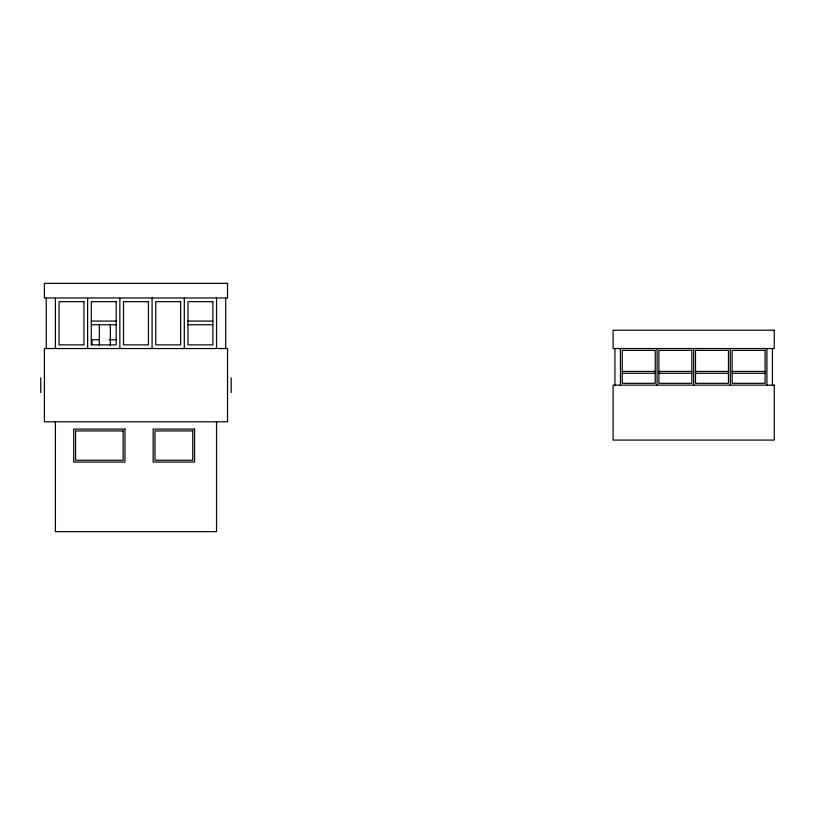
<?xml version="1.0" encoding="UTF-8"?>
<svg xmlns="http://www.w3.org/2000/svg" width="815" height="815" viewBox="0 0 815 815"><rect width="100%" height="100%" fill="white"/><g stroke="black" fill="none" stroke-linecap="round" stroke-linejoin="round"><path stroke-width="1.22" d="M91.29 321.069L116.188 321.069M187.97 321.069L212.878 321.069M91.29 324.737L116.188 324.737M187.97 324.737L212.878 324.737M99.349 339.753L92.024 339.753L92.024 344.633M109.108 339.753L116.433 339.753M622.263 371.426L655.229 371.426M658.887 371.426L691.854 371.426M695.511 371.426L728.467 371.426M732.135 371.426L765.091 371.426M622.263 373.26L655.229 373.26M658.887 373.26L691.854 373.26M695.511 373.26L728.467 373.26M732.135 373.26L765.091 373.26M772.416 348.535L772.416 385.159M766.925 348.535L766.925 385.159M730.301 348.535L730.301 385.159M693.677 348.535L693.677 385.159M657.063 348.535L657.063 385.159M620.439 348.535L620.439 385.159M614.938 348.535L614.938 385.159M231.185 377.834L231.185 392.484M225.694 297.995L225.694 348.535M216.535 297.995L216.535 348.535M216.535 421.681L216.535 531.645L55.4 531.645L55.4 421.681M184.312 297.995L184.312 348.535M152.079 297.995L152.079 348.535M119.856 297.995L119.856 348.535M110.331 324.217L110.331 345.682M99.349 324.217L99.349 345.682M87.623 297.995L87.623 348.535M55.4 297.995L55.4 348.535M46.241 297.995L46.241 348.535M40.75 377.834L40.75 392.484M227.528 283.355L44.407 283.355L44.407 297.995L227.528 297.995L227.528 283.355M83.965 301.662L59.057 301.662L59.057 344.877L83.965 344.877L83.965 301.662M116.188 301.662L91.29 301.662L91.29 344.877L116.188 344.877L116.188 301.662M148.422 301.662L123.513 301.662L123.513 344.877L148.422 344.877L148.422 301.662M180.645 301.662L155.746 301.662L155.746 344.877L180.645 344.877L180.645 301.662M212.878 301.662L187.97 301.662L187.97 344.877L212.878 344.877L212.878 301.662M774.25 330.228L613.114 330.228L613.114 348.535L774.25 348.535L774.25 330.228M227.528 348.535L44.407 348.535L44.407 421.783L227.528 421.783L227.528 348.535M655.229 350.369L622.263 350.369L622.263 383.325L655.229 383.325L655.229 350.369M691.854 350.369L658.887 350.369L658.887 383.325L691.854 383.325L691.854 350.369M728.467 350.369L695.511 350.369L695.511 383.325L728.467 383.325L728.467 350.369M765.091 350.369L732.135 350.369L732.135 383.325L765.091 383.325L765.091 350.369M774.25 385.159L613.114 385.159L613.114 440.09L774.25 440.09L774.25 385.159M124.98 429.108L73.707 429.108L73.707 462.064L124.98 462.064L124.98 429.108M194.561 429.108L153.179 429.108L153.179 462.064L194.561 462.064L194.561 429.108M123.147 430.941L75.54 430.941L75.54 460.241L123.147 460.241L123.147 430.941M192.737 430.941L155.013 430.941L155.013 460.241L192.737 460.241L192.737 430.941"/></g></svg>
